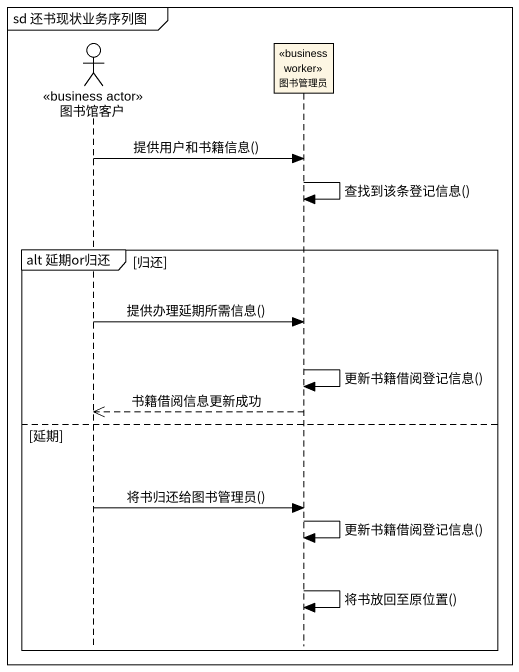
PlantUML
@startuml
mainframe sd 还书现状业务序列图
hide footbox
actor 图书馆客户 <<business actor>>
participant 图书管理员 <<business worker>>

图书馆客户 -> 图书管理员 : 提供用户和书籍信息()
图书管理员 -> 图书管理员 : 查找到该条登记信息()
group alt 延期or归还 [归还]
  图书馆客户 -> 图书管理员 : 提供办理延期所需信息()
  图书管理员 -> 图书管理员 : 更新书籍借阅登记信息()
  图书管理员 -->> 图书馆客户 : 书籍借阅信息更新成功
else 延期
  图书馆客户 -> 图书管理员 : 将书归还给图书管理员()
  图书管理员 -> 图书管理员 : 更新书籍借阅登记信息()
  图书管理员 -> 图书管理员 : 将书放回至原位置()
end
@enduml
